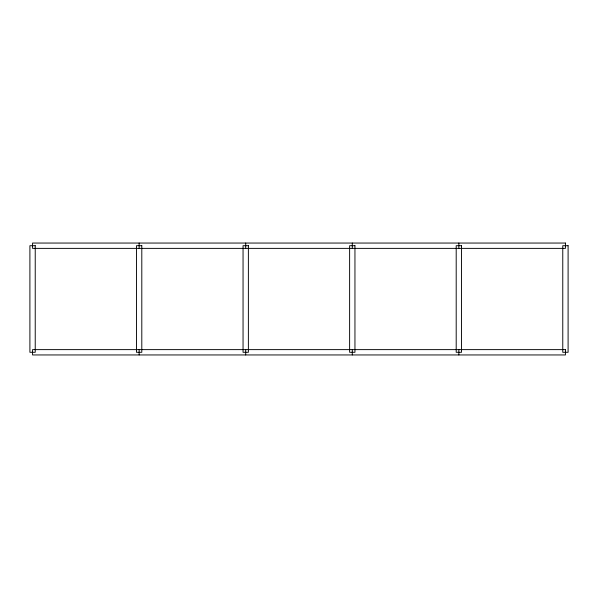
<?xml version="1.0" encoding="UTF-8"?>
<svg xmlns="http://www.w3.org/2000/svg" width="598" height="598" viewBox="0 0 598 598"><rect width="100%" height="100%" fill="white"/><g stroke="black" fill="none" stroke-linecap="round" stroke-linejoin="round"><path stroke-width="0.9" d="M458.86 243.05L458.86 248.379M458.86 349.621L458.86 354.95M352.289 243.05L352.289 248.379M352.289 349.621L352.289 354.95M245.711 243.05L245.711 248.379M245.711 349.621L245.711 354.95M139.14 243.05L139.14 248.379M139.14 349.621L139.14 354.95M565.439 243.05L32.561 243.05L32.561 248.379L565.439 248.379L565.439 243.05M35.23 245.711L29.9 245.711L29.9 352.289L35.23 352.289L35.23 245.711M141.801 245.711L136.471 245.711L136.471 352.289L141.801 352.289L141.801 245.711M248.379 245.711L243.05 245.711L243.05 352.289L248.379 352.289L248.379 245.711M354.95 245.711L349.621 245.711L349.621 352.289L354.95 352.289L354.95 245.711M461.529 245.711L456.199 245.711L456.199 352.289L461.529 352.289L461.529 245.711M568.1 245.711L562.77 245.711L562.77 352.289L568.1 352.289L568.1 245.711M565.439 349.621L32.561 349.621L32.561 354.95L565.439 354.95L565.439 349.621"/></g></svg>
